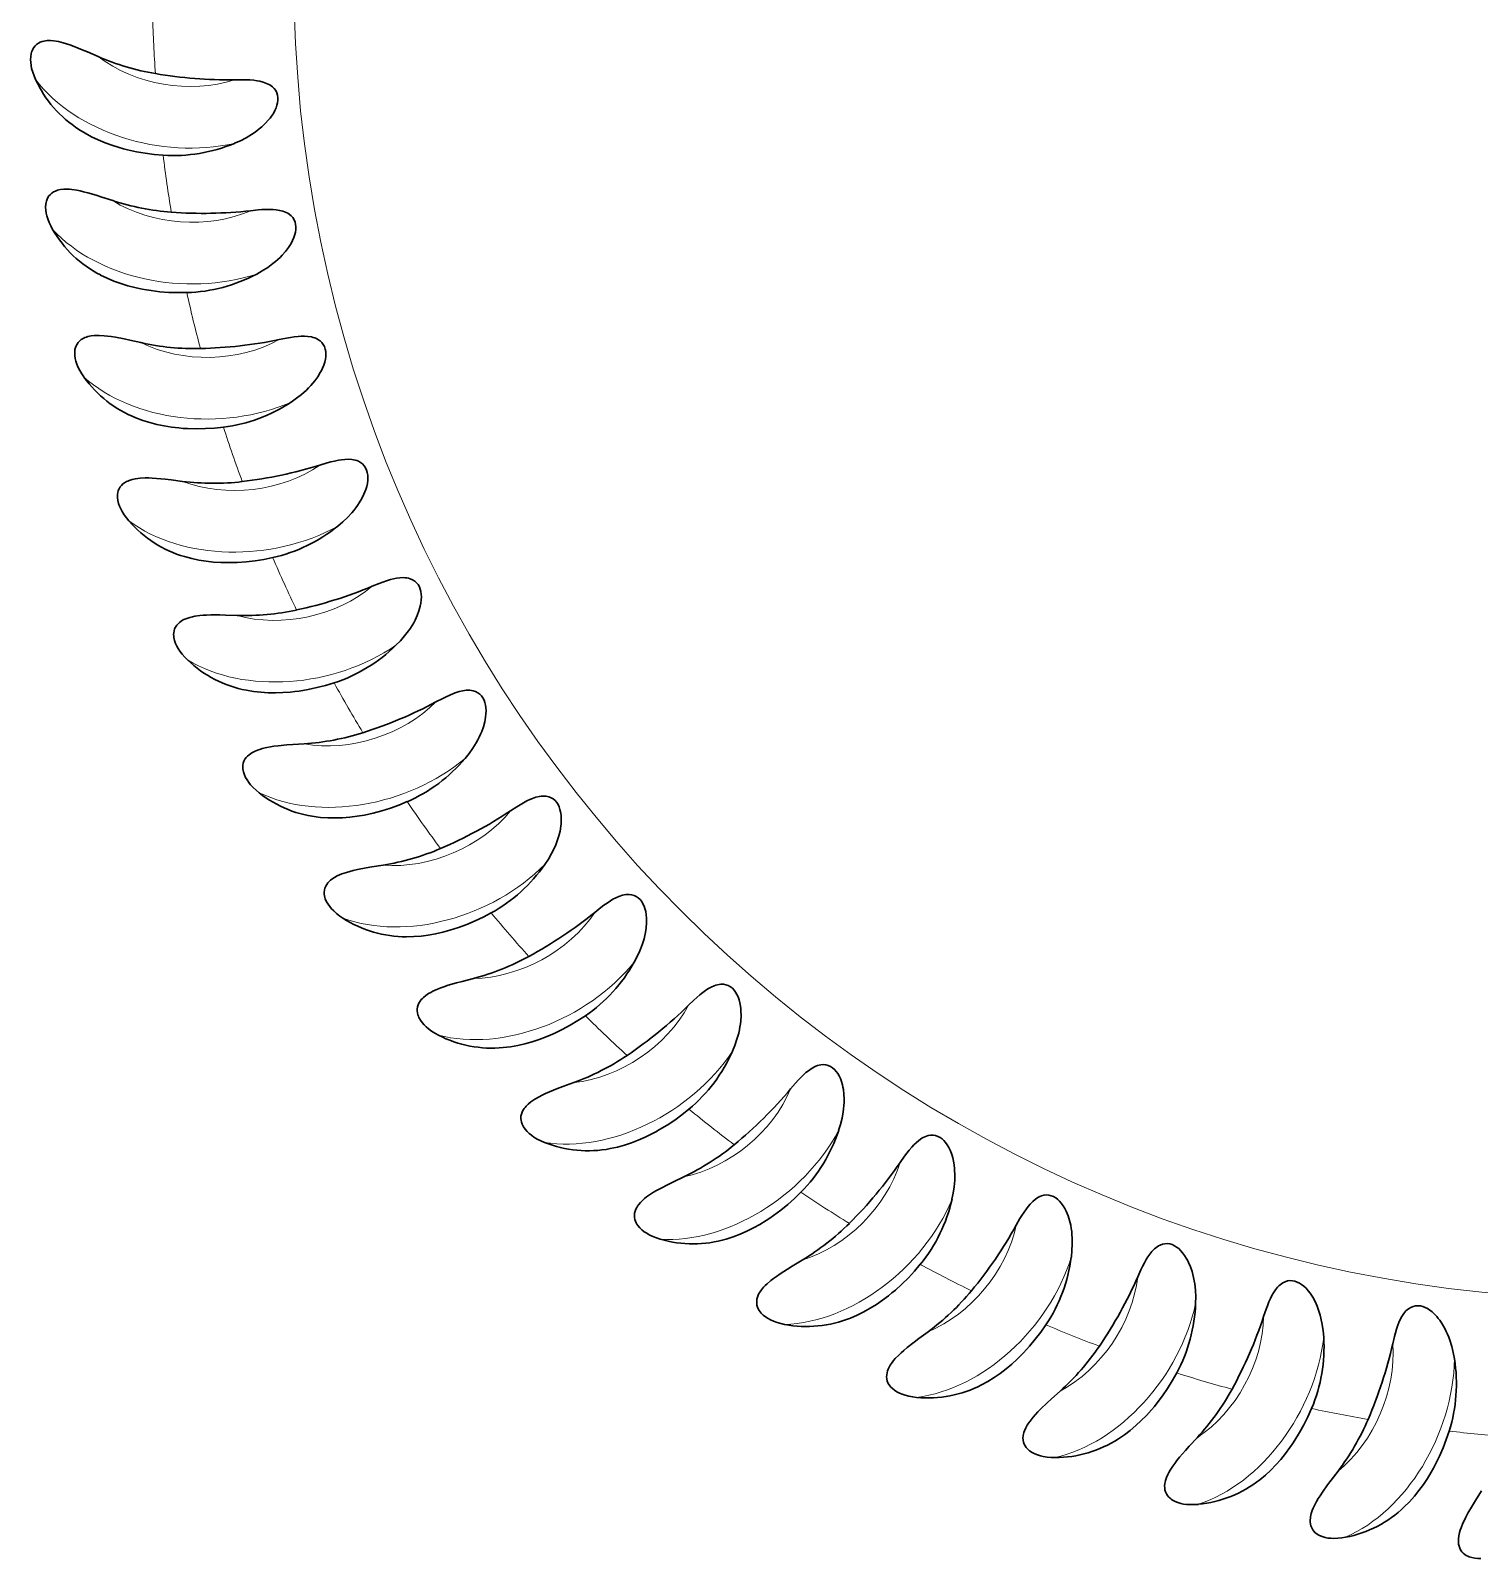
# Model space of a CAD drawing. Extents: x 89 to 609, y 11 to 440.
# Drawn here: x 449.81 to 476.41, y 213.76 to 241.81 of the extents above; entities that cross this region are included whole.
import ezdxf

# ---------------------------------------------------------------- set-up
doc = ezdxf.new("R2010")
doc.units = 0
doc.header["$LTSCALE"] = 7
doc.header["$MEASUREMENT"] = 0
doc.layers.get('0').update_dxf_attribs({"linetype": 'CONTINUOUS', "lineweight": 15})

msp = doc.modelspace()

# ---------------------------------------------------------------- linework, layer by layer
at = {"color": 7, "lineweight": 30}
for points in [[(449.898, 240.914), (449.87, 240.98), (449.846, 241.048), (449.826, 241.117), (449.815, 241.171), (449.808, 241.224), (449.806, 241.278), (449.808, 241.332), (449.817, 241.388), (449.824, 241.415), (449.833, 241.44), (449.848, 241.473), (449.867, 241.503), (449.888, 241.53), (449.917, 241.557), (449.949, 241.58), (449.982, 241.597), (450.018, 241.61), (450.055, 241.62), (450.083, 241.624), (450.112, 241.627), (450.17, 241.628), (450.229, 241.624), (450.274, 241.617), (450.318, 241.609), (450.407, 241.587), (450.468, 241.569), (450.528, 241.549), (450.604, 241.521), (450.754, 241.461), (450.852, 241.419), (451.047, 241.335)], [(453.55, 240.909), (453.689, 240.91), (453.759, 240.909), (453.832, 240.905), (453.905, 240.899), (453.961, 240.891), (454.016, 240.881), (454.079, 240.865), (454.141, 240.843), (454.17, 240.83), (454.198, 240.815), (454.224, 240.798), (454.249, 240.778), (454.281, 240.746), (454.308, 240.709), (454.328, 240.668), (454.342, 240.625), (454.348, 240.579), (454.348, 240.533), (454.342, 240.486), (454.331, 240.441), (454.316, 240.396), (454.292, 240.342), (454.264, 240.291), (454.232, 240.241), (454.205, 240.205), (454.177, 240.17), (454.116, 240.104), (454.05, 240.043), (454.006, 240.006), (453.961, 239.971), (453.913, 239.936), (453.863, 239.904), (453.763, 239.844), (453.658, 239.79), (453.55, 239.742)], [(450.694, 239.997), (450.808, 239.927), (450.927, 239.863), (451.048, 239.805), (451.173, 239.753), (451.301, 239.706), (451.431, 239.665), (451.51, 239.643), (451.589, 239.623), (451.75, 239.588), (451.913, 239.56), (452.076, 239.538), (452.241, 239.524)], [(450.211, 238.161), (450.177, 238.225), (450.146, 238.29), (450.121, 238.357), (450.105, 238.409), (450.093, 238.462), (450.085, 238.516), (450.082, 238.569), (450.086, 238.626), (450.09, 238.653), (450.097, 238.68), (450.109, 238.714), (450.124, 238.745), (450.143, 238.775), (450.169, 238.804), (450.198, 238.829), (450.23, 238.85), (450.265, 238.866), (450.301, 238.879), (450.328, 238.886), (450.357, 238.892), (450.415, 238.898), (450.473, 238.9), (450.518, 238.898), (450.564, 238.894), (450.654, 238.88), (450.716, 238.868), (450.779, 238.853), (450.856, 238.833), (451.011, 238.787), (451.113, 238.755), (451.315, 238.69)], [(453.847, 238.504), (453.986, 238.518), (454.055, 238.524), (454.128, 238.527), (454.202, 238.528), (454.258, 238.526), (454.314, 238.521), (454.379, 238.511), (454.441, 238.495), (454.472, 238.484), (454.501, 238.472), (454.529, 238.457), (454.555, 238.44), (454.591, 238.411), (454.621, 238.377), (454.645, 238.338), (454.662, 238.296), (454.673, 238.252), (454.677, 238.206), (454.676, 238.159), (454.67, 238.112), (454.659, 238.066), (454.64, 238.01), (454.617, 237.956), (454.589, 237.904), (454.566, 237.866), (454.541, 237.828), (454.487, 237.757), (454.427, 237.689), (454.387, 237.648), (454.345, 237.609), (454.301, 237.57), (454.255, 237.533), (454.16, 237.464), (454.061, 237.4), (453.958, 237.342)], [(451.09, 237.324), (451.211, 237.266), (451.335, 237.213), (451.462, 237.167), (451.591, 237.127), (451.723, 237.093), (451.856, 237.065), (451.937, 237.05), (452.018, 237.037), (452.181, 237.018), (452.345, 237.005), (452.51, 237), (452.675, 237.001)], [(450.785, 235.452), (450.745, 235.511), (450.708, 235.573), (450.676, 235.638), (450.655, 235.688), (450.638, 235.74), (450.625, 235.792), (450.617, 235.845), (450.616, 235.902), (450.617, 235.929), (450.621, 235.957), (450.63, 235.992), (450.643, 236.025), (450.659, 236.055), (450.682, 236.087), (450.709, 236.115), (450.738, 236.139), (450.771, 236.158), (450.805, 236.174), (450.832, 236.184), (450.86, 236.193), (450.917, 236.205), (450.976, 236.211), (451.021, 236.214), (451.066, 236.214), (451.157, 236.209), (451.22, 236.203), (451.284, 236.194), (451.363, 236.182), (451.522, 236.151), (451.626, 236.128), (451.833, 236.082)], [(454.372, 236.139), (454.508, 236.166), (454.577, 236.177), (454.649, 236.188), (454.723, 236.195), (454.778, 236.199), (454.834, 236.199), (454.9, 236.195), (454.964, 236.186), (454.995, 236.178), (455.026, 236.168), (455.055, 236.156), (455.082, 236.142), (455.121, 236.117), (455.154, 236.085), (455.182, 236.049), (455.203, 236.009), (455.218, 235.965), (455.226, 235.92), (455.23, 235.873), (455.228, 235.826), (455.221, 235.779), (455.208, 235.722), (455.19, 235.666), (455.167, 235.611), (455.148, 235.571), (455.127, 235.532), (455.08, 235.455), (455.026, 235.382), (454.99, 235.338), (454.953, 235.295), (454.912, 235.252), (454.87, 235.21), (454.782, 235.132), (454.69, 235.06), (454.593, 234.992)], [(451.74, 234.702), (451.865, 234.655), (451.994, 234.615), (452.124, 234.581), (452.257, 234.553), (452.391, 234.532), (452.526, 234.516), (452.608, 234.509), (452.69, 234.504), (452.855, 234.5), (453.019, 234.503), (453.184, 234.513), (453.348, 234.53)], [(455.119, 233.833), (455.252, 233.873), (455.319, 233.891), (455.39, 233.909), (455.463, 233.923), (455.518, 233.932), (455.574, 233.938), (455.639, 233.94), (455.704, 233.936), (455.736, 233.932), (455.767, 233.925), (455.797, 233.916), (455.826, 233.904), (455.866, 233.882), (455.902, 233.855), (455.933, 233.821), (455.958, 233.783), (455.977, 233.741), (455.99, 233.697), (455.998, 233.651), (456, 233.604), (455.998, 233.556), (455.991, 233.498), (455.978, 233.441), (455.961, 233.384), (455.946, 233.342), (455.928, 233.301), (455.888, 233.22), (455.842, 233.142), (455.811, 233.095), (455.777, 233.048), (455.741, 233.002), (455.703, 232.957), (455.623, 232.871), (455.538, 232.79), (455.448, 232.713)], [(451.613, 232.808), (451.568, 232.864), (451.525, 232.922), (451.487, 232.984), (451.462, 233.032), (451.44, 233.081), (451.422, 233.132), (451.409, 233.184), (451.402, 233.24), (451.401, 233.268), (451.403, 233.296), (451.408, 233.331), (451.417, 233.365), (451.43, 233.398), (451.45, 233.432), (451.474, 233.462), (451.502, 233.488), (451.532, 233.511), (451.565, 233.53), (451.591, 233.542), (451.618, 233.553), (451.673, 233.571), (451.731, 233.583), (451.776, 233.589), (451.821, 233.594), (451.912, 233.598), (451.976, 233.598), (452.039, 233.595), (452.12, 233.59), (452.28, 233.575), (452.386, 233.562), (452.597, 233.536)], [(452.635, 232.153), (452.765, 232.118), (452.896, 232.09), (453.03, 232.069), (453.164, 232.054), (453.3, 232.045), (453.436, 232.043), (453.518, 232.044), (453.6, 232.046), (453.764, 232.058), (453.928, 232.077), (454.091, 232.103), (454.253, 232.135)], [(456.081, 231.609), (456.21, 231.662), (456.276, 231.686), (456.345, 231.71), (456.415, 231.732), (456.469, 231.745), (456.524, 231.757), (456.589, 231.765), (456.654, 231.768), (456.686, 231.766), (456.718, 231.762), (456.749, 231.756), (456.779, 231.748), (456.821, 231.73), (456.86, 231.705), (456.894, 231.675), (456.922, 231.639), (456.945, 231.6), (456.962, 231.557), (456.974, 231.511), (456.981, 231.465), (456.984, 231.417), (456.981, 231.359), (456.974, 231.3), (456.963, 231.242), (456.951, 231.199), (456.938, 231.156), (456.906, 231.072), (456.868, 230.99), (456.841, 230.94), (456.812, 230.891), (456.78, 230.841), (456.746, 230.792), (456.675, 230.699), (456.598, 230.61), (456.516, 230.526)], [(452.689, 230.256), (452.639, 230.307), (452.591, 230.361), (452.547, 230.419), (452.517, 230.464), (452.491, 230.511), (452.468, 230.56), (452.451, 230.611), (452.438, 230.666), (452.435, 230.694), (452.433, 230.721), (452.435, 230.757), (452.441, 230.792), (452.451, 230.825), (452.468, 230.861), (452.489, 230.893), (452.514, 230.922), (452.542, 230.947), (452.573, 230.97), (452.597, 230.985), (452.623, 230.998), (452.677, 231.02), (452.733, 231.038), (452.777, 231.049), (452.821, 231.058), (452.912, 231.07), (452.975, 231.076), (453.039, 231.08), (453.119, 231.082), (453.281, 231.082), (453.387, 231.08), (453.599, 231.074)], [(453.769, 229.7), (453.901, 229.678), (454.035, 229.663), (454.169, 229.655), (454.305, 229.653), (454.441, 229.657), (454.577, 229.667), (454.658, 229.676), (454.739, 229.686), (454.902, 229.713), (455.063, 229.748), (455.223, 229.789), (455.381, 229.837)], [(457.251, 229.487), (457.375, 229.552), (457.437, 229.582), (457.504, 229.613), (457.572, 229.641), (457.624, 229.659), (457.678, 229.676), (457.742, 229.691), (457.806, 229.699), (457.839, 229.701), (457.871, 229.7), (457.902, 229.697), (457.932, 229.691), (457.976, 229.677), (458.017, 229.656), (458.053, 229.63), (458.085, 229.597), (458.112, 229.559), (458.133, 229.518), (458.149, 229.474), (458.16, 229.428), (458.167, 229.382), (458.171, 229.323), (458.169, 229.265), (458.163, 229.206), (458.156, 229.162), (458.147, 229.118), (458.123, 229.031), (458.093, 228.946), (458.07, 228.893), (458.046, 228.841), (458.019, 228.789), (457.991, 228.737), (457.929, 228.637), (457.86, 228.542), (457.786, 228.45)], [(454.003, 227.818), (453.948, 227.863), (453.895, 227.913), (453.846, 227.966), (453.812, 228.008), (453.781, 228.053), (453.754, 228.099), (453.732, 228.148), (453.714, 228.202), (453.708, 228.229), (453.704, 228.256), (453.703, 228.292), (453.705, 228.327), (453.712, 228.361), (453.725, 228.398), (453.743, 228.433), (453.765, 228.464), (453.791, 228.492), (453.819, 228.517), (453.842, 228.534), (453.867, 228.55), (453.918, 228.577), (453.972, 228.6), (454.015, 228.615), (454.058, 228.628), (454.147, 228.649), (454.209, 228.661), (454.273, 228.671), (454.352, 228.681), (454.513, 228.696), (454.619, 228.704), (454.831, 228.718)], [(455.131, 227.367), (455.264, 227.357), (455.399, 227.355), (455.534, 227.359), (455.669, 227.37), (455.803, 227.387), (455.938, 227.41), (456.018, 227.427), (456.098, 227.445), (456.257, 227.488), (456.414, 227.537), (456.569, 227.593), (456.722, 227.656)], [(458.617, 227.486), (458.734, 227.562), (458.794, 227.598), (458.857, 227.635), (458.922, 227.669), (458.973, 227.693), (459.024, 227.714), (459.087, 227.735), (459.15, 227.75), (459.182, 227.754), (459.214, 227.756), (459.245, 227.756), (459.276, 227.753), (459.321, 227.744), (459.363, 227.727), (459.403, 227.704), (459.437, 227.674), (459.467, 227.639), (459.492, 227.601), (459.512, 227.558), (459.528, 227.514), (459.54, 227.468), (459.549, 227.41), (459.552, 227.351), (459.552, 227.292), (459.549, 227.248), (459.544, 227.203), (459.529, 227.114), (459.506, 227.027), (459.489, 226.972), (459.47, 226.918), (459.449, 226.863), (459.425, 226.809), (459.372, 226.704), (459.314, 226.602), (459.249, 226.504)], [(455.543, 225.515), (455.483, 225.555), (455.426, 225.6), (455.372, 225.648), (455.334, 225.687), (455.299, 225.728), (455.268, 225.772), (455.241, 225.818), (455.218, 225.87), (455.21, 225.896), (455.203, 225.923), (455.198, 225.959), (455.198, 225.994), (455.201, 226.029), (455.211, 226.067), (455.225, 226.103), (455.244, 226.135), (455.267, 226.166), (455.293, 226.194), (455.315, 226.213), (455.337, 226.231), (455.386, 226.263), (455.437, 226.291), (455.478, 226.31), (455.52, 226.327), (455.607, 226.357), (455.668, 226.374), (455.73, 226.39), (455.808, 226.407), (455.967, 226.438), (456.072, 226.456), (456.281, 226.49)], [(460.168, 225.623), (460.277, 225.71), (460.332, 225.752), (460.392, 225.794), (460.453, 225.835), (460.501, 225.863), (460.551, 225.889), (460.611, 225.916), (460.673, 225.937), (460.704, 225.944), (460.736, 225.949), (460.767, 225.952), (460.798, 225.952), (460.843, 225.947), (460.887, 225.934), (460.928, 225.915), (460.966, 225.889), (460.999, 225.857), (461.028, 225.821), (461.052, 225.781), (461.072, 225.738), (461.087, 225.693), (461.102, 225.636), (461.111, 225.578), (461.117, 225.519), (461.118, 225.475), (461.117, 225.43), (461.11, 225.34), (461.096, 225.251), (461.085, 225.195), (461.071, 225.139), (461.054, 225.083), (461.036, 225.026), (460.994, 224.917), (460.945, 224.81), (460.89, 224.706)], [(456.708, 225.174), (456.842, 225.177), (456.976, 225.187), (457.11, 225.204), (457.243, 225.228), (457.376, 225.258), (457.507, 225.294), (457.586, 225.318), (457.664, 225.344), (457.818, 225.401), (457.97, 225.465), (458.119, 225.536), (458.265, 225.612)], [(457.294, 223.369), (457.231, 223.404), (457.17, 223.442), (457.112, 223.485), (457.071, 223.52), (457.032, 223.558), (456.996, 223.599), (456.965, 223.642), (456.938, 223.692), (456.927, 223.717), (456.918, 223.743), (456.909, 223.778), (456.905, 223.813), (456.906, 223.848), (456.911, 223.887), (456.922, 223.924), (456.938, 223.958), (456.958, 223.991), (456.981, 224.021), (457.001, 224.042), (457.022, 224.062), (457.067, 224.099), (457.116, 224.132), (457.155, 224.154), (457.195, 224.175), (457.278, 224.213), (457.337, 224.236), (457.397, 224.258), (457.474, 224.283), (457.629, 224.328), (457.732, 224.356), (457.937, 224.41)], [(461.888, 223.917), (461.988, 224.013), (462.04, 224.06), (462.095, 224.108), (462.152, 224.154), (462.197, 224.187), (462.244, 224.218), (462.302, 224.25), (462.361, 224.276), (462.391, 224.287), (462.422, 224.295), (462.453, 224.301), (462.484, 224.304), (462.53, 224.303), (462.575, 224.295), (462.618, 224.279), (462.657, 224.257), (462.693, 224.228), (462.725, 224.195), (462.753, 224.157), (462.777, 224.116), (462.797, 224.073), (462.817, 224.018), (462.832, 223.962), (462.842, 223.903), (462.848, 223.859), (462.851, 223.814), (462.853, 223.724), (462.848, 223.634), (462.841, 223.577), (462.833, 223.521), (462.822, 223.463), (462.809, 223.405), (462.777, 223.292), (462.739, 223.181), (462.694, 223.072)], [(458.487, 223.14), (458.62, 223.156), (458.752, 223.179), (458.884, 223.209), (459.014, 223.245), (459.143, 223.287), (459.271, 223.335), (459.347, 223.367), (459.422, 223.4), (459.57, 223.472), (459.715, 223.55), (459.857, 223.635), (459.995, 223.725)], [(463.763, 222.381), (463.853, 222.487), (463.9, 222.539), (463.95, 222.591), (464.003, 222.643), (464.045, 222.68), (464.089, 222.715), (464.143, 222.752), (464.199, 222.784), (464.229, 222.798), (464.259, 222.809), (464.289, 222.817), (464.319, 222.823), (464.365, 222.827), (464.41, 222.823), (464.455, 222.811), (464.496, 222.793), (464.535, 222.768), (464.57, 222.738), (464.601, 222.703), (464.629, 222.665), (464.653, 222.624), (464.677, 222.571), (464.698, 222.516), (464.714, 222.459), (464.724, 222.415), (464.732, 222.371), (464.742, 222.282), (464.745, 222.191), (464.744, 222.134), (464.741, 222.077), (464.735, 222.018), (464.728, 221.959), (464.707, 221.844), (464.68, 221.73), (464.645, 221.617)], [(459.242, 221.399), (459.176, 221.428), (459.111, 221.46), (459.049, 221.497), (459.005, 221.529), (458.963, 221.563), (458.923, 221.6), (458.888, 221.64), (458.856, 221.687), (458.843, 221.711), (458.831, 221.736), (458.82, 221.77), (458.812, 221.805), (458.809, 221.839), (458.811, 221.878), (458.819, 221.916), (458.831, 221.952), (458.848, 221.986), (458.868, 222.019), (458.886, 222.042), (458.905, 222.063), (458.946, 222.104), (458.992, 222.142), (459.028, 222.168), (459.066, 222.193), (459.145, 222.238), (459.202, 222.267), (459.26, 222.294), (459.334, 222.326), (459.484, 222.386), (459.583, 222.423), (459.783, 222.497)], [(460.45, 221.285), (460.582, 221.313), (460.711, 221.349), (460.839, 221.391), (460.966, 221.44), (461.09, 221.494), (461.213, 221.554), (461.285, 221.592), (461.357, 221.633), (461.497, 221.718), (461.634, 221.81), (461.767, 221.907), (461.896, 222.01)], [(465.775, 221.031), (465.855, 221.145), (465.897, 221.201), (465.942, 221.258), (465.99, 221.314), (466.028, 221.355), (466.068, 221.394), (466.118, 221.437), (466.171, 221.474), (466.199, 221.49), (466.228, 221.504), (466.257, 221.515), (466.287, 221.524), (466.332, 221.532), (466.378, 221.532), (466.423, 221.525), (466.466, 221.51), (466.507, 221.489), (466.544, 221.463), (466.579, 221.431), (466.61, 221.395), (466.638, 221.357), (466.667, 221.307), (466.693, 221.254), (466.715, 221.198), (466.728, 221.156), (466.74, 221.113), (466.759, 221.025), (466.771, 220.935), (466.775, 220.878), (466.778, 220.821), (466.778, 220.762), (466.776, 220.703), (466.766, 220.586), (466.75, 220.469), (466.726, 220.354)], [(461.368, 219.624), (461.299, 219.646), (461.232, 219.672), (461.167, 219.703), (461.12, 219.73), (461.074, 219.76), (461.032, 219.793), (460.993, 219.83), (460.957, 219.873), (460.941, 219.896), (460.927, 219.92), (460.912, 219.953), (460.902, 219.986), (460.895, 220.021), (460.894, 220.06), (460.898, 220.098), (460.907, 220.135), (460.92, 220.171), (460.937, 220.205), (460.952, 220.229), (460.969, 220.253), (461.006, 220.298), (461.048, 220.339), (461.082, 220.369), (461.118, 220.397), (461.192, 220.449), (461.246, 220.484), (461.301, 220.516), (461.371, 220.555), (461.515, 220.629), (461.61, 220.676), (461.802, 220.768)], [(462.582, 219.625), (462.71, 219.665), (462.835, 219.713), (462.959, 219.767), (463.08, 219.828), (463.199, 219.894), (463.315, 219.965), (463.384, 220.01), (463.451, 220.057), (463.583, 220.155), (463.71, 220.26), (463.834, 220.369), (463.952, 220.484)], [(467.906, 219.878), (467.975, 219.999), (468.011, 220.059), (468.051, 220.12), (468.093, 220.18), (468.127, 220.225), (468.163, 220.267), (468.209, 220.314), (468.259, 220.356), (468.285, 220.375), (468.312, 220.392), (468.34, 220.406), (468.369, 220.417), (468.413, 220.429), (468.459, 220.434), (468.504, 220.431), (468.549, 220.421), (468.591, 220.404), (468.631, 220.381), (468.669, 220.352), (468.703, 220.32), (468.734, 220.284), (468.769, 220.237), (468.799, 220.187), (468.826, 220.134), (468.844, 220.093), (468.86, 220.051), (468.886, 219.965), (468.907, 219.877), (468.917, 219.821), (468.924, 219.764), (468.93, 219.705), (468.934, 219.646), (468.935, 219.529), (468.93, 219.412), (468.918, 219.294)], [(470.138, 218.933), (470.195, 219.06), (470.225, 219.123), (470.259, 219.187), (470.295, 219.252), (470.325, 219.299), (470.357, 219.345), (470.398, 219.396), (470.443, 219.443), (470.467, 219.464), (470.493, 219.483), (470.519, 219.5), (470.547, 219.514), (470.59, 219.53), (470.635, 219.539), (470.68, 219.541), (470.726, 219.535), (470.77, 219.522), (470.811, 219.502), (470.851, 219.478), (470.889, 219.449), (470.923, 219.416), (470.962, 219.372), (470.997, 219.325), (471.029, 219.275), (471.05, 219.236), (471.07, 219.196), (471.105, 219.113), (471.134, 219.027), (471.149, 218.972), (471.162, 218.916), (471.173, 218.859), (471.183, 218.8), (471.195, 218.684), (471.201, 218.566), (471.2, 218.448)], [(463.653, 218.058), (463.583, 218.074), (463.513, 218.094), (463.446, 218.118), (463.396, 218.14), (463.348, 218.166), (463.302, 218.195), (463.26, 218.228), (463.22, 218.267), (463.202, 218.289), (463.186, 218.311), (463.168, 218.342), (463.154, 218.375), (463.145, 218.408), (463.14, 218.447), (463.14, 218.486), (463.145, 218.524), (463.155, 218.56), (463.169, 218.596), (463.182, 218.622), (463.196, 218.647), (463.229, 218.695), (463.267, 218.74), (463.298, 218.773), (463.33, 218.804), (463.4, 218.864), (463.45, 218.903), (463.502, 218.94), (463.568, 218.986), (463.704, 219.073), (463.794, 219.128), (463.976, 219.238)], [(464.861, 218.175), (464.985, 218.227), (465.105, 218.287), (465.223, 218.353), (465.338, 218.424), (465.45, 218.501), (465.559, 218.583), (465.623, 218.635), (465.686, 218.688), (465.807, 218.798), (465.925, 218.914), (466.037, 219.035), (466.144, 219.161)], [(472.449, 218.204), (472.494, 218.336), (472.518, 218.401), (472.545, 218.469), (472.575, 218.536), (472.6, 218.586), (472.628, 218.635), (472.664, 218.69), (472.704, 218.741), (472.727, 218.764), (472.75, 218.786), (472.775, 218.805), (472.801, 218.821), (472.842, 218.842), (472.886, 218.855), (472.931, 218.861), (472.977, 218.859), (473.022, 218.85), (473.065, 218.835), (473.107, 218.814), (473.147, 218.789), (473.185, 218.76), (473.228, 218.72), (473.267, 218.676), (473.303, 218.63), (473.328, 218.593), (473.352, 218.555), (473.395, 218.476), (473.431, 218.393), (473.452, 218.339), (473.47, 218.285), (473.487, 218.229), (473.502, 218.171), (473.525, 218.057), (473.542, 217.94), (473.552, 217.822)], [(474.819, 217.698), (474.851, 217.834), (474.869, 217.901), (474.889, 217.971), (474.913, 218.041), (474.933, 218.093), (474.956, 218.145), (474.986, 218.203), (475.022, 218.257), (475.042, 218.282), (475.063, 218.306), (475.086, 218.327), (475.111, 218.346), (475.15, 218.37), (475.192, 218.388), (475.237, 218.398), (475.282, 218.4), (475.328, 218.396), (475.373, 218.385), (475.416, 218.368), (475.458, 218.347), (475.499, 218.322), (475.545, 218.286), (475.588, 218.246), (475.629, 218.203), (475.657, 218.169), (475.684, 218.133), (475.734, 218.058), (475.779, 217.98), (475.804, 217.928), (475.828, 217.876), (475.85, 217.821), (475.87, 217.766), (475.904, 217.654), (475.932, 217.539), (475.953, 217.423)], [(467.269, 216.948), (467.386, 217.012), (467.501, 217.083), (467.612, 217.159), (467.719, 217.242), (467.824, 217.329), (467.924, 217.421), (467.983, 217.478), (468.04, 217.537), (468.151, 217.658), (468.256, 217.785), (468.357, 217.916), (468.451, 218.051)], [(466.077, 216.717), (466.005, 216.726), (465.934, 216.739), (465.864, 216.757), (465.813, 216.774), (465.763, 216.795), (465.715, 216.82), (465.67, 216.848), (465.626, 216.884), (465.606, 216.904), (465.588, 216.925), (465.567, 216.954), (465.55, 216.985), (465.538, 217.017), (465.529, 217.056), (465.525, 217.094), (465.527, 217.132), (465.533, 217.17), (465.544, 217.206), (465.554, 217.233), (465.566, 217.259), (465.594, 217.31), (465.627, 217.359), (465.655, 217.394), (465.685, 217.429), (465.748, 217.495), (465.794, 217.538), (465.842, 217.581), (465.904, 217.632), (466.031, 217.732), (466.116, 217.796), (466.286, 217.923)], [(469.781, 215.955), (469.892, 216.031), (470, 216.112), (470.103, 216.199), (470.202, 216.291), (470.298, 216.387), (470.389, 216.488), (470.442, 216.551), (470.493, 216.615), (470.592, 216.747), (470.685, 216.883), (470.772, 217.023), (470.854, 217.166)], [(468.617, 215.613), (468.545, 215.614), (468.473, 215.621), (468.402, 215.632), (468.349, 215.644), (468.297, 215.66), (468.247, 215.68), (468.199, 215.704), (468.152, 215.736), (468.13, 215.753), (468.11, 215.772), (468.087, 215.8), (468.067, 215.829), (468.052, 215.86), (468.039, 215.897), (468.032, 215.935), (468.03, 215.973), (468.033, 216.011), (468.04, 216.049), (468.047, 216.076), (468.057, 216.104), (468.08, 216.157), (468.108, 216.209), (468.133, 216.247), (468.159, 216.284), (468.215, 216.355), (468.257, 216.403), (468.301, 216.45), (468.357, 216.507), (468.475, 216.618), (468.553, 216.69), (468.711, 216.832)], [(472.377, 215.206), (472.481, 215.292), (472.58, 215.383), (472.674, 215.479), (472.764, 215.58), (472.85, 215.685), (472.931, 215.795), (472.978, 215.862), (473.023, 215.931), (473.109, 216.071), (473.189, 216.215), (473.262, 216.363), (473.33, 216.514)], [(475.032, 214.707), (475.127, 214.802), (475.217, 214.902), (475.302, 215.007), (475.382, 215.116), (475.457, 215.229), (475.528, 215.346), (475.568, 215.417), (475.607, 215.49), (475.679, 215.638), (475.744, 215.789), (475.804, 215.943), (475.856, 216.099)], [(471.25, 214.754), (471.179, 214.749), (471.106, 214.749), (471.034, 214.753), (470.98, 214.76), (470.927, 214.771), (470.875, 214.786), (470.826, 214.806), (470.776, 214.833), (470.753, 214.848), (470.731, 214.865), (470.705, 214.89), (470.683, 214.918), (470.664, 214.947), (470.648, 214.983), (470.637, 215.02), (470.632, 215.058), (470.631, 215.096), (470.635, 215.134), (470.639, 215.162), (470.646, 215.19), (470.664, 215.245), (470.688, 215.299), (470.708, 215.34), (470.731, 215.379), (470.78, 215.455), (470.818, 215.507), (470.856, 215.558), (470.907, 215.62), (471.013, 215.742), (471.084, 215.821), (471.228, 215.977)], [(473.954, 214.15), (473.883, 214.139), (473.811, 214.131), (473.739, 214.129), (473.684, 214.131), (473.63, 214.136), (473.577, 214.147), (473.526, 214.161), (473.474, 214.183), (473.449, 214.197), (473.426, 214.211), (473.398, 214.234), (473.373, 214.259), (473.352, 214.286), (473.332, 214.321), (473.318, 214.357), (473.309, 214.393), (473.305, 214.431), (473.305, 214.469), (473.307, 214.498), (473.311, 214.527), (473.324, 214.583), (473.342, 214.639), (473.358, 214.681), (473.377, 214.723), (473.419, 214.804), (473.451, 214.859), (473.485, 214.913), (473.53, 214.979), (473.624, 215.111), (473.687, 215.196), (473.815, 215.366)], [(476.436, 213.761), (476.382, 213.762), (476.328, 213.766), (476.275, 213.776), (476.221, 213.793), (476.196, 213.804), (476.171, 213.817), (476.141, 213.836), (476.114, 213.859), (476.09, 213.884), (476.067, 213.916), (476.05, 213.951), (476.037, 213.987), (476.029, 214.024), (476.026, 214.062), (476.025, 214.091), (476.026, 214.119), (476.034, 214.177), (476.046, 214.235), (476.059, 214.278), (476.074, 214.321), (476.108, 214.406), (476.135, 214.463), (476.163, 214.52), (476.201, 214.591), (476.282, 214.731), (476.337, 214.822), (476.449, 215.003)]]:
    msp.add_lwpolyline(points, dxfattribs=at)
at = {"color": 7, "lineweight": 13}
msp.add_circle((478.942, 242.826), 24.302, dxfattribs=at)
for start, end in [(181.5963, 183.8479), (187.0509, 189.3025), (192.5054, 194.757), (197.96, 200.2116), (203.4145, 205.6661), (208.8691, 211.1206), (214.3236, 216.5752), (219.7782, 222.0297), (225.2327, 227.4843), (230.6873, 232.9388), (236.1418, 238.3934), (241.5963, 243.8479), (247.0509, 249.3025), (252.5054, 254.757), (257.96, 260.2116), (263.4145, 265.6661)]:
    msp.add_arc((478.942, 242.826), 26.905, start, end, dxfattribs=at)
at = {"color": 7, "lineweight": 30}
for centre, radius, start, end in [((452.871, 245.525), 4.57, 246.4753, 260.2614), ((453.431, 248.849), 7.941, 260.3316, 270.8559), ((451.84, 241.795), 2.132, 204.4127, 237.4894), ((452.427, 242.441), 2.924, 266.342, 292.5902), ((452.732, 243.034), 4.57, 251.9298, 265.7159), ((452.974, 246.397), 7.941, 265.7861, 276.3105), ((452.06, 239.223), 2.132, 209.8673, 242.9439), ((452.584, 239.923), 2.924, 271.7965, 298.0448), ((452.831, 240.542), 4.57, 257.3844, 271.1705), ((452.753, 243.913), 7.941, 271.2407, 281.765), ((452.525, 236.684), 2.132, 215.3218, 248.3985), ((452.979, 237.43), 2.924, 277.2511, 303.4993), ((452.768, 241.418), 7.941, 276.6952, 287.2196), ((453.167, 238.07), 4.57, 262.8389, 276.625), ((453.228, 234.201), 2.132, 220.7763, 253.853), ((453.61, 234.987), 2.924, 282.7056, 308.9539), ((453.02, 238.937), 7.941, 282.1498, 292.6741), ((453.735, 235.642), 4.57, 268.2935, 282.0796), ((454.47, 232.614), 2.924, 288.1601, 314.4084), ((454.164, 231.796), 2.132, 226.2309, 259.3075), ((453.507, 236.49), 7.941, 287.6043, 298.1286), ((454.532, 233.278), 4.57, 273.748, 287.5341), ((455.551, 230.334), 2.924, 293.6147, 319.8629), ((455.326, 229.493), 2.135, 231.7039, 264.741), ((454.225, 234.101), 7.941, 293.0588, 303.5832), ((455.551, 231.001), 4.57, 279.2026, 292.9887), ((456.844, 228.167), 2.924, 299.0692, 325.3175), ((455.166, 231.791), 7.941, 298.5134, 309.0377), ((456.7, 227.306), 2.132, 237.14, 270.2166), ((456.781, 228.831), 4.57, 284.6571, 298.4432), ((458.338, 226.133), 2.924, 304.5238, 330.772), ((456.323, 229.581), 7.941, 303.9679, 314.4923), ((458.276, 225.262), 2.132, 242.5945, 275.6712), ((460.018, 224.25), 2.924, 309.9783, 336.2266), ((458.211, 226.788), 4.57, 290.1117, 303.8977), ((457.684, 227.491), 7.941, 309.4225, 319.9468), ((461.87, 222.536), 2.924, 315.4329, 341.6811), ((460.039, 223.377), 2.132, 248.0491, 281.1257), ((459.83, 224.89), 4.57, 295.5662, 309.3523), ((459.238, 225.54), 7.941, 314.877, 325.4014), ((463.876, 221.005), 2.924, 320.8874, 347.1357), ((461.621, 223.155), 4.57, 301.0208, 314.8068), ((460.971, 223.745), 7.941, 320.3316, 330.8559), ((461.973, 221.671), 2.135, 253.522, 286.5592), ((466.018, 219.671), 2.924, 326.342, 352.5902), ((462.866, 222.123), 7.941, 325.7861, 336.3105), ((463.57, 221.597), 4.57, 306.4753, 320.2614), ((468.278, 218.548), 2.923, 331.7897, 358.0436), ((464.061, 220.151), 2.132, 258.9582, 292.0348), ((464.907, 220.689), 7.941, 331.2407, 341.765), ((470.634, 217.644), 2.924, 337.2511, 3.4993), ((467.075, 219.455), 7.941, 336.6952, 347.2196), ((465.657, 220.232), 4.57, 311.9298, 325.7159), ((473.065, 216.968), 2.924, 342.7056, 8.9539), ((466.284, 218.839), 2.132, 264.4127, 297.4894), ((467.865, 219.072), 4.57, 317.3844, 331.1705), ((470.173, 218.126), 4.57, 322.8389, 336.625), ((468.622, 217.745), 2.132, 269.8673, 302.9439), ((471.052, 216.88), 2.135, 275.3402, 308.3774), ((473.554, 216.247), 2.135, 280.7948, 313.8319)]:
    msp.add_arc(centre, radius, start, end, dxfattribs=at)
at = {"color": 7, "lineweight": 13}
for centre, major_axis, start_param, end_param in [((452.501, 242.305), (-2.091, 0.352), 0.926351, 2.210584), ((452.408, 241.747), (-2.88, 0.484), 0.643234, 2.094197), ((452.671, 239.794), (-2.115, 0.151), 0.926351, 2.210584), ((452.63, 239.23), (-2.913, 0.208), 0.643234, 2.094197), ((453.078, 237.311), (-2.119, -0.05), 0.926351, 2.210584), ((453.091, 236.745), (-2.919, -0.07), 0.643234, 2.094197), ((453.719, 234.877), (-2.105, -0.252), 0.926351, 2.210584), ((453.786, 234.315), (-2.899, -0.347), 0.643234, 2.094197), ((454.589, 232.516), (-2.072, -0.451), 0.926351, 2.210584), ((454.709, 231.963), (-2.853, -0.621), 0.643234, 2.094197), ((455.679, 230.247), (-2.019, -0.646), 0.926351, 2.210584), ((455.852, 229.709), (-2.781, -0.889), 0.643234, 2.094197), ((456.981, 228.093), (-1.949, -0.835), 0.926351, 2.210584), ((457.203, 227.573), (-2.684, -1.149), 0.643234, 2.094197), ((458.48, 226.072), (-1.861, -1.016), 0.926351, 2.210584), ((458.752, 225.576), (-2.563, -1.399), 0.643234, 2.094197), ((460.166, 224.203), (-1.756, -1.188), 0.926351, 2.210584), ((460.483, 223.735), (-2.418, -1.637), 0.643234, 2.094197), ((462.021, 222.503), (-1.635, -1.35), 0.926351, 2.210584), ((462.381, 222.066), (-2.252, -1.859), 0.643234, 2.094197), ((464.03, 220.986), (-1.499, -1.499), 0.926351, 2.210584), ((464.43, 220.586), (-2.065, -2.065), 0.643234, 2.094197), ((466.173, 219.668), (-1.35, -1.635), 0.926351, 2.210584), ((466.609, 219.307), (-1.859, -2.252), 0.643234, 2.094197), ((468.432, 218.559), (-1.188, -1.756), 0.926351, 2.210584), ((468.901, 218.242), (-1.637, -2.418), 0.643234, 2.094197), ((470.787, 217.67), (-1.016, -1.861), 0.926351, 2.210584), ((471.283, 217.399), (-1.399, -2.563), 0.643234, 2.094197), ((473.215, 217.008), (-0.835, -1.949), 0.926351, 2.210584), ((473.735, 216.786), (-1.149, -2.684), 0.643234, 2.094197)]:
    msp.add_ellipse(centre, major_axis=major_axis, ratio=0.707107, start_param=start_param, end_param=end_param, dxfattribs=at)

doc.saveas('drawing.dxf')
